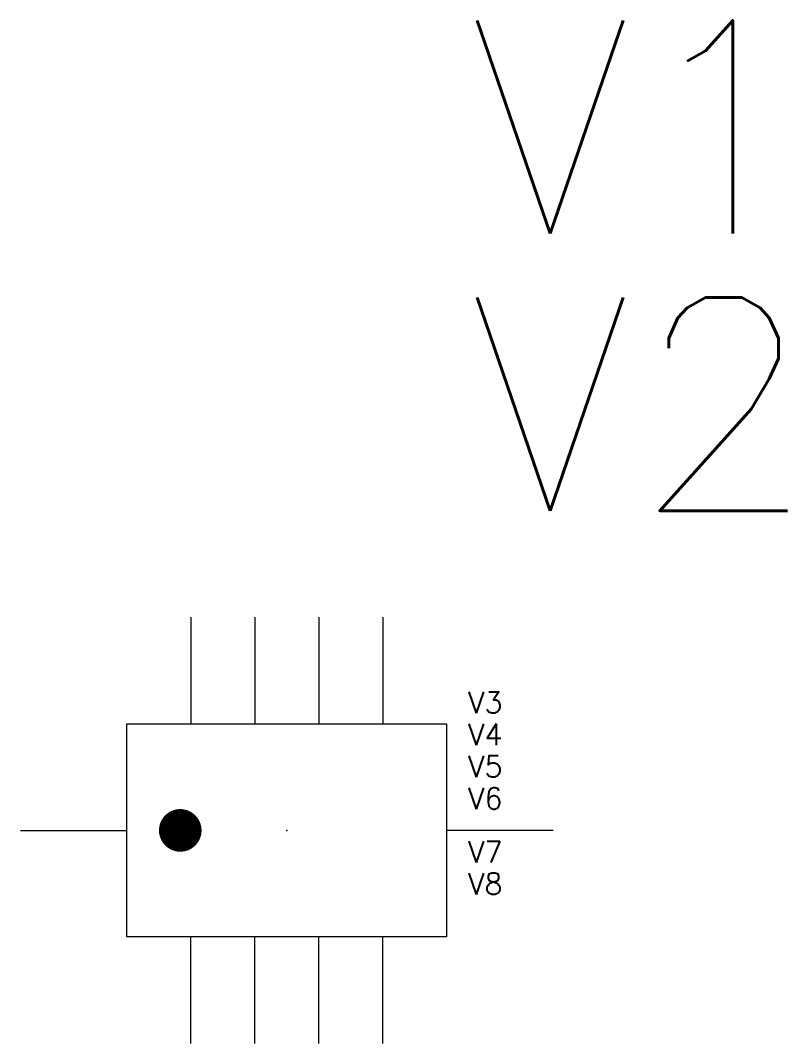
# Model space of a CAD drawing. Extents: x 12669.32 to 12676.52, y 6621.14 to 6630.74.
import ezdxf

# ---------------------------------------------------------------- set-up
doc = ezdxf.new("R2010")
doc.units = 0
doc.header["$MEASUREMENT"] = 0
doc.header["$PDSIZE"] = 0.5
doc.layers.get('0').update_dxf_attribs({"linetype": 'CONTINUOUS'})
doc.layers.add('IN', color=7, linetype='CONTINUOUS')
doc.styles.get("Standard").update_dxf_attribs({"font": 'txt', "bigfont": 'extfont'})

msp = doc.modelspace()

# ---------------------------------------------------------------- linework, layer by layer
at = {"linetype": 'BYBLOCK'}
for p, q in [((12670.9236, 6625.1426), (12670.9236, 6624.1426)), ((12671.5236, 6625.1426), (12671.5236, 6624.1426)), ((12672.1236, 6625.1426), (12672.1236, 6624.1426)), ((12672.7236, 6625.1426), (12672.7236, 6624.1426)), ((12670.9236, 6621.1426), (12670.9236, 6622.1426)), ((12671.5236, 6621.1426), (12671.5236, 6622.1426)), ((12672.1236, 6621.1426), (12672.1236, 6622.1426)), ((12672.7236, 6621.1426), (12672.7236, 6622.1426))]:
    msp.add_line(p, q, dxfattribs=at)
at = {"color": 0, "linetype": 'BYBLOCK'}
for p, q in [((12669.3236, 6623.1426), (12670.3236, 6623.1426)), ((12674.3236, 6623.1426), (12673.3236, 6623.1426))]:
    msp.add_line(p, q, dxfattribs=at)
msp.add_lwpolyline([(12670.3236, 6622.1426), (12670.3236, 6624.1426), (12673.3236, 6624.1426), (12673.3236, 6622.1426)], close=True, dxfattribs=at)
msp.add_point((12671.8236, 6623.1426), dxfattribs=at)
at = {"layer": 'IN', "color": 0, "linetype": 'BYBLOCK', "const_width": 0.2}
msp.add_lwpolyline([(12670.7236, 6623.1426, 1), (12670.9236, 6623.1426, 1)], format="xyb", close=True, dxfattribs=at)

# ---------------------------------------------------------------- texts
at = {"color": 0, "linetype": 'BYBLOCK'}
for tag, p, height in [('V1', (12673.5236, 6628.7426), 2), ('V2', (12673.5236, 6626.1426), 2), ('V3', (12673.5236, 6624.2426), 0.2), ('V4', (12673.5236, 6623.9426), 0.2), ('V5', (12673.5236, 6623.6426), 0.2), ('V6', (12673.5236, 6623.3426), 0.2), ('V7', (12673.5236, 6622.8426), 0.2), ('V8', (12673.5236, 6622.5426), 0.2)]:
    msp.add_attdef(tag, p, '.', height=height, dxfattribs=at)

doc.saveas('drawing.dxf')
